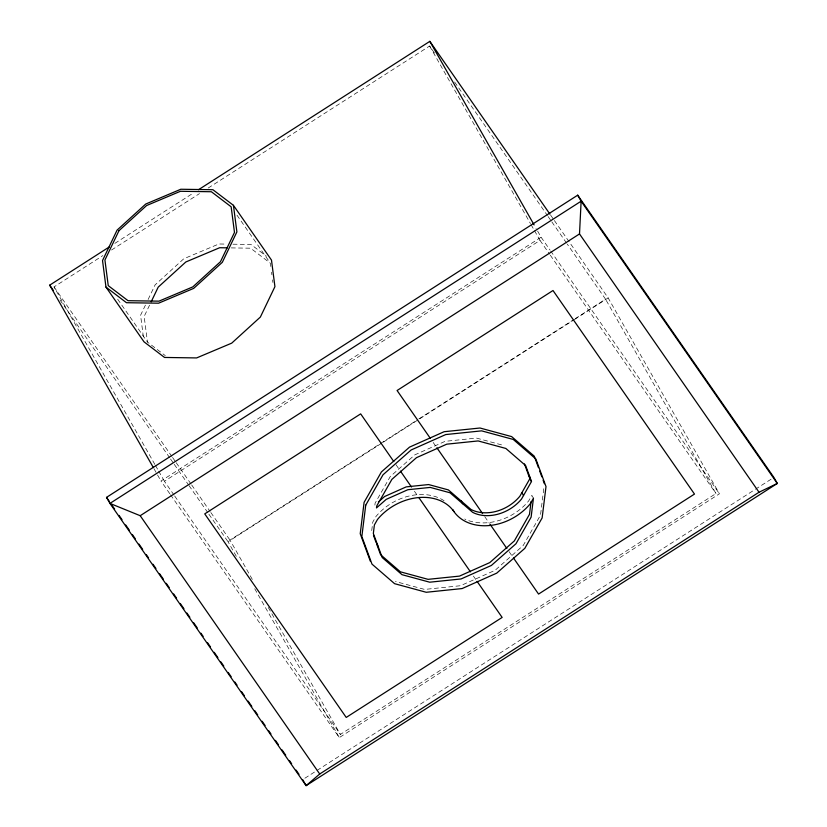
<?xml version="1.0" encoding="UTF-8"?>
<svg xmlns="http://www.w3.org/2000/svg" width="827" height="827" viewBox="0 0 827 827"><rect width="100%" height="100%" fill="white"/><g stroke="black" fill="none" stroke-linecap="round" stroke-linejoin="round"><path stroke-width="0.62" stroke-dasharray="4.13 3.1" d="M371.726 530.583L372.781 522.064L375.882 516.606A48.721 37.432 -29.6 0 1 445.35 501.627M374.879 505.09L375.117 503.136L390.261 476.528L414.854 454.829L445.143 441.329L476.528 438.093L504.222 445.598M543.773 488.747L540.517 515.097L523.212 545.5L495.104 570.299L460.494 585.723L424.633 589.424L395.42 581.505M145.418 305.132L140.569 315.263L143.526 338.036M148.116 299.498L155.125 284.86L183.78 258.768L218.866 243.986L226.567 244.099M149.553 305.184L144.156 316.462L147.475 342.078L165.286 355.631M114.87 243.365L193.063 193.208M154.856 464.412L54.024 286.917L102.868 255.584M111.552 250.012L199.483 193.621M208.166 188.049L429.606 46.023L435.488 54.499M169.804 493.729L160.965 481.014L541.096 237.204L536.01 228.252M174.001 495.032L164.428 481.262L540.01 240.378L534.263 230.268M252.318 579.396L229.978 540.083L417.769 419.63M418.855 418.938L574.083 319.377M575.168 318.684L605.56 299.188L567.281 244.11M236.305 556.292L228.045 541.747L382.26 442.827M383.346 442.125L573.411 320.225M574.496 319.532L608.165 297.937L569.855 242.797M174.735 496.086L340.393 734.428L715.965 493.543L605.56 299.188M170.548 494.794L339.297 737.591L719.428 493.791L608.165 297.937M304.863 778.228L754.327 489.956M755.413 489.253L771.705 478.812M232.987 244.192L250.963 244.461L266.356 256.174M231.26 247.904L250.602 248.193L270.398 263.244L270.894 267.09M550.689 215.237L553.635 219.475M554.379 220.54L569.11 241.742M454.633 82.038L547.402 215.506M548.136 216.571L551.082 220.809M551.816 221.863L566.536 243.055M541.096 237.204L549.934 249.93M550.679 250.984L719.428 493.791M540.01 240.378L549.583 254.147M550.317 255.202L715.965 493.543M433.193 442.466L436.139 446.704M484.767 516.679L489.191 523.036M509.091 551.661L512.771 556.964M236.977 215.165L269.664 262.2M396.03 464.764L399.72 470.067M414.451 491.269L418.142 496.572M473.406 576.078L476.352 580.327M117.692 299.219L147.475 342.078M54.024 286.917L171.82 456.401M172.554 457.455L175.5 461.693M176.244 462.748L190.965 483.94M191.699 484.994L210.11 511.479M210.844 512.533L229.978 540.083M60.02 300.005L169.824 457.982M170.558 459.037L173.505 463.285M174.249 464.34L188.246 484.488M188.98 485.552L208.146 513.112M208.88 514.177L228.045 541.747M429.606 46.023L530.438 223.528M531.068 224.644L533.622 229.141M533.456 498.216L531.844 495.363L528.732 500.831A48.721 37.432 -29.6 0 1 464.681 519.025M268.279 607.483L340.393 734.428M254.747 588.752L339.297 737.591M155.497 465.529L158.05 470.025M158.691 471.152L164.428 481.262M153.977 468.702L160.965 481.014M271.556 272.217L271.887 274.781M272.548 279.898L272.889 282.462"/><path stroke-width="1.24" d="M302.692 779.623L306.114 785.65L319.718 774L140.197 515.707L109.95 503.405L581.123 201.199L777.297 483.444L759.031 492.241L579.51 233.938L581.123 201.199L577.701 195.172L106.528 497.378L109.95 503.405L306.114 785.65L777.297 483.444L773.876 477.417L577.701 195.172M531.058 501.679L529.497 514.301L514.353 540.91L489.76 562.608L459.471 576.109L428.086 579.345L400.392 571.829L380.596 554.71L376.605 543.856M151.176 301.803L158.195 287.145L185.827 261.983L219.651 247.728L227.394 247.842M524.463 463.926L529.88 478.657L519.873 496.231A36.553 28.087 -29.6 0 1 471.028 509.494L448.41 489.925L428.634 484.56L406.222 486.876L384.586 496.52L378.404 501.968M531.503 481.51L521.496 499.084A36.553 28.087 -29.6 0 1 472.641 512.337L450.022 492.778L430.247 487.413L407.835 489.718L386.209 499.363L376.492 507.933L376.73 505.979L391.874 479.381L416.467 457.672L446.766 444.171L478.151 440.936L505.845 448.451L525.631 465.57L531.503 481.51L529.88 478.657M153.336 467.575L49.703 285.16L109.443 246.839M198.501 189.724L429.833 41.35L549.955 214.172M140.197 515.707L579.51 233.938M319.718 774L759.031 492.241M233.441 205.334L212.911 189.724L180.813 189.249L145.738 204.031L117.083 230.123L102.527 260.526L105.97 287.093L144.012 341.83L164.532 357.45L196.63 357.926L231.715 343.143L260.371 317.051L274.926 286.649L271.483 260.081L233.441 205.334L236.884 231.911L222.318 262.314L193.663 288.396L158.588 303.189L126.49 302.713L105.97 287.093M430.247 438.227L397.084 390.509L553.005 290.515L694.484 494.07L538.563 594.075L513.505 558.029M436.873 447.769L482.554 513.495M489.925 524.101L506.879 548.487M393.817 461.58L360.665 413.872L204.745 513.877L346.224 717.433L502.144 617.428L477.086 581.381M400.454 471.121L411.505 487.031M418.875 497.627L470.46 571.839M49.703 285.16L53.393 290.453M106.528 497.378L109.474 501.627M111.686 504.811L114.633 509.05M119.057 515.417L122.014 519.666M125.694 524.969L129.384 530.272M132.341 534.521L135.287 538.759M138.977 544.063L142.657 549.376M146.348 554.679L148.56 557.863M152.985 564.231L155.931 568.469M159.621 573.773L163.312 579.086M166.258 583.324L169.215 587.573M173.639 593.941L176.585 598.179M180.276 603.483L183.956 608.796M186.912 613.034L189.859 617.283M193.549 622.586L197.229 627.889M200.92 633.193L203.132 636.376M207.556 642.744L210.513 646.993M214.193 652.296L217.883 657.599M220.83 661.848L223.786 666.086M228.211 672.454L231.157 676.703M234.847 682.006L237.06 685.19M241.484 691.558L244.43 695.796M248.121 701.1L251.811 706.413M254.757 710.651L257.704 714.9M262.128 721.268L265.085 725.506M268.765 730.81L270.977 733.994M275.412 740.361L278.358 744.61M282.048 749.913L285.728 755.216M289.419 760.52L291.631 763.703M296.056 770.071L299.002 774.32M429.833 41.35L534.097 224.892M528.453 474.791L530.076 477.634M521.909 492.675L523.522 495.518M461.125 500.935L462.748 503.777M452.845 509.67L453.93 511.562A48.721 37.432 -29.6 0 0 530.345 503.674L533.456 498.216L531.12 517.144L515.976 543.752L491.383 565.451L461.084 578.952L429.699 582.198L402.005 574.682L382.219 557.553L373.339 533.436L374.393 524.918L377.505 519.449A48.721 37.432 -29.6 0 1 453.93 511.562M376.698 543.597L377.774 545.5M538.48 467.648L534.252 456.163L511.634 436.594L479.991 428.014L444.12 431.715L409.51 447.138L381.402 471.938L364.097 502.34L360.221 533.704L370.362 561.275M539.742 471.09L541.861 476.838M543.122 480.28L544.393 483.723M373.494 535.41L376.161 542.646M365.72 505.183L361.844 536.558L371.985 564.117L394.603 583.686L426.246 592.277L462.107 588.566L496.727 573.142L524.825 548.342L542.13 517.95L546.006 486.576L535.865 459.006L513.257 439.447L481.603 430.857L445.743 434.557L411.122 449.981L383.025 474.781L365.72 505.183M118.964 230.702L104.926 260.019L108.244 285.635L128.03 300.697L158.98 301.152L192.815 286.897L220.447 261.735L234.486 232.418L231.157 206.802L211.371 191.74L180.42 191.285L146.596 205.541L118.964 230.702"/></g></svg>
